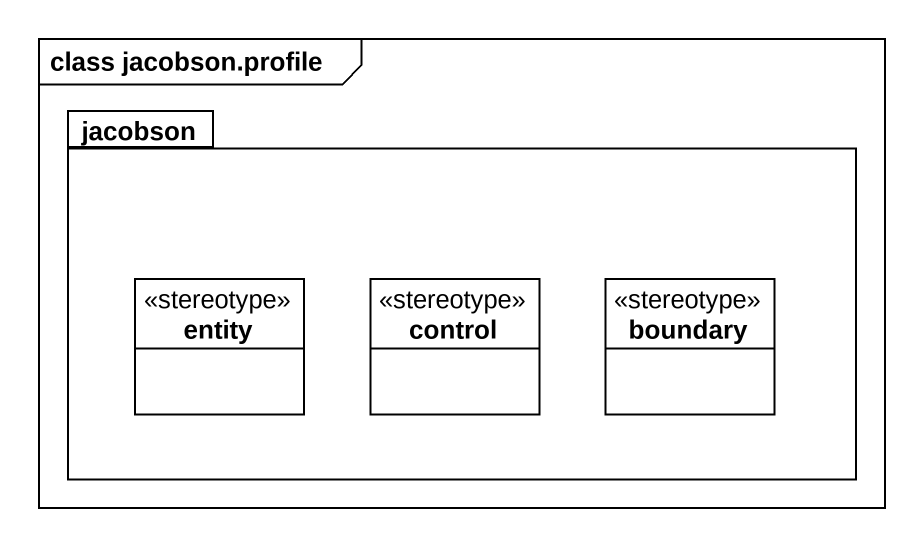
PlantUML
@startuml
mainframe class jacobson.profile
hide circle
hide empty members
package jacobson {
  class "entity" as entity_ <<stereotype>>
  class "control" as control_ <<stereotype>>
  class "boundary" as boundary_ <<stereotype>>
}
@enduml
